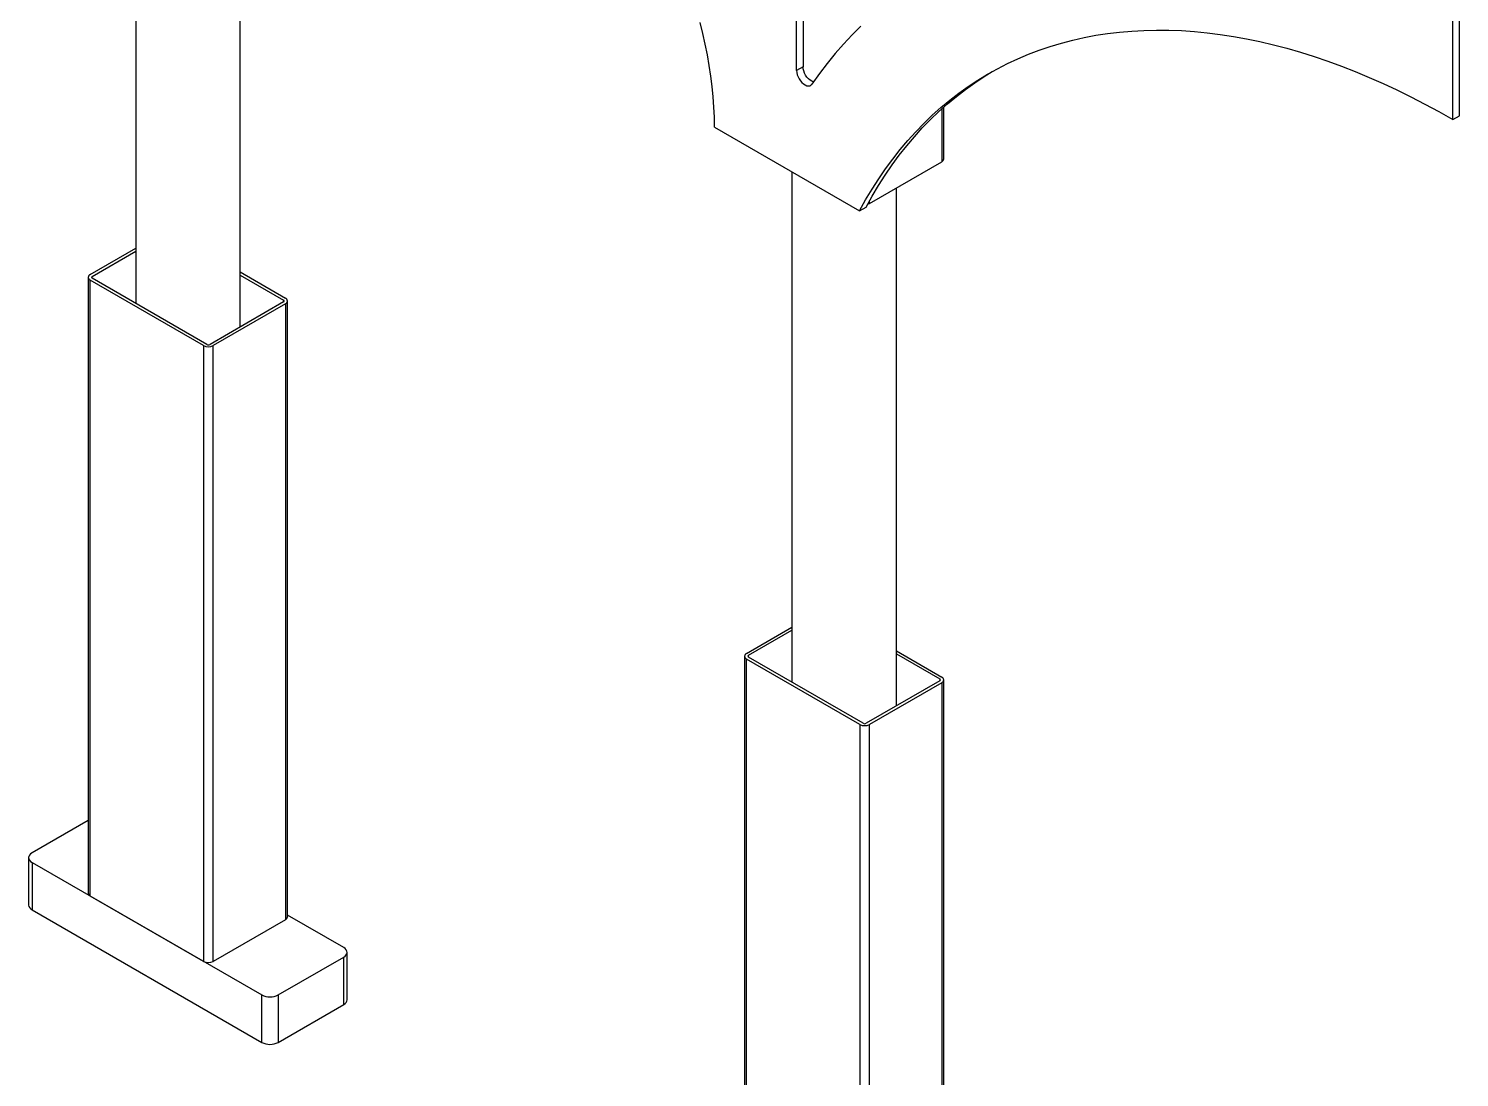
# Model space of a CAD drawing. Header units: millimetres. Extents: x 0 to 17520, y 0 to 12300.
# Drawn here: x 13554 to 14787, y 8284 to 9188 of the extents above; entities that cross this region are included whole.
import ezdxf

# ---------------------------------------------------------------- set-up
doc = ezdxf.new("R2010")
doc.units = ezdxf.units.MM
doc.header["$LTSCALE"] = 30

msp = doc.modelspace()

# ---------------------------------------------------------------- linework, layer by layer
for p, q in [((14215.547, 9152.034), (14215.547, 9518.119)), ((14221.204, 9514.854), (14221.204, 9155.3)), ((13645.874, 9391.355), (13645.874, 8951.401)), ((13735.874, 8930.991), (13735.874, 9377.476)), ((14781.233, 9109.902), (14781.233, 9266.077)), ((14786.89, 9113.168), (14786.89, 9269.342)), ((14221.204, 9155.3), (14215.547, 9152.034)), ((14340.705, 9119.063), (14340.705, 9073.511)), ((14342.462, 9075.96), (14342.462, 9120.639)), ((14144.837, 9103.31), (14269.844, 9031.145)), ((14781.233, 9109.902), (14786.89, 9113.168)), ((14211.559, 9064.792), (14211.559, 8624.838)), ((14278.48, 9037.589), (14340.705, 9073.511)), ((14301.56, 8604.428), (14301.56, 9050.913)), ((14269.844, 9031.145), (14275.501, 9034.41)), ((14278.48, 9037.589), (14278.48, 9039.851)), ((13606.728, 8976.286), (13645.874, 8998.884)), ((13608.425, 8974.653), (13645.874, 8996.271)), ((13735.874, 8978.474), (13775.02, 8955.875)), ((13604.971, 8973.836), (13604.971, 8443.085)), ((13704.309, 8915.055), (13606.728, 8971.387)), ((13606.728, 8440.636), (13606.728, 8971.387)), ((13608.425, 8973.02), (13608.425, 8974.653)), ((13707.137, 8916.035), (13608.425, 8973.02)), ((13735.874, 8975.861), (13773.323, 8954.243)), ((13773.323, 8954.243), (13773.323, 8952.61)), ((13773.323, 8952.61), (13709.966, 8916.035)), ((13775.02, 8950.977), (13712.794, 8915.055)), ((13775.02, 8950.977), (13775.02, 8420.225)), ((13776.777, 8422.675), (13776.777, 8953.426)), ((13704.309, 8915.055), (13704.309, 8384.304)), ((13712.794, 8384.304), (13712.794, 8915.055)), ((14172.414, 8649.722), (14211.56, 8672.321)), ((14174.111, 8648.09), (14211.559, 8669.708)), ((14170.656, 8647.273), (14170.656, 8116.522)), ((14174.111, 8646.457), (14174.111, 8648.09)), ((14272.823, 8589.471), (14174.111, 8646.457)), ((14301.559, 8651.911), (14340.705, 8629.312)), ((14301.559, 8649.298), (14339.008, 8627.679)), ((14269.995, 8588.492), (14172.414, 8644.824)), ((14172.414, 8114.073), (14172.414, 8644.824)), ((14339.008, 8626.047), (14275.651, 8589.471)), ((14340.705, 8624.414), (14278.48, 8588.492)), ((14339.008, 8627.679), (14339.008, 8626.047)), ((14340.705, 8624.414), (14340.705, 8093.662)), ((14342.462, 8096.111), (14342.462, 8626.863)), ((14269.995, 8588.492), (14269.995, 8057.74)), ((14278.48, 8057.74), (14278.48, 8588.492)), ((13604.971, 8505.75), (13556.524, 8477.782)), ((13553.595, 8473.7), (13553.595, 8432.873)), ((13556.524, 8469.618), (13754.514, 8355.321)), ((13556.524, 8469.618), (13556.524, 8428.791)), ((13704.309, 8384.304), (13606.728, 8440.636)), ((13556.524, 8428.791), (13754.514, 8314.494)), ((13825.224, 8396.141), (13776.777, 8424.109)), ((13775.02, 8420.225), (13712.794, 8384.304)), ((13768.656, 8355.321), (13825.224, 8387.977)), ((13825.224, 8347.15), (13825.224, 8387.977)), ((13828.153, 8351.232), (13828.153, 8392.059)), ((13754.514, 8314.494), (13754.514, 8355.321)), ((13768.656, 8355.321), (13768.656, 8314.494)), ((13768.656, 8314.494), (13825.224, 8347.15))]:
    msp.add_line(p, q)
at = {"flags": 128}
for points in [[(14144.837, 9103.31), (14144.71, 9111.838), (14144.331, 9120.502), (14143.7, 9129.291), (14142.817, 9138.196), (14141.684, 9147.204), (14140.302, 9156.307), (14138.672, 9165.492), (14136.797, 9174.749), (14134.679, 9184.067), (14132.32, 9193.434)], [(14270.951, 9190.381), (14263.381, 9182.772), (14256.023, 9174.867), (14248.879, 9166.669), (14241.951, 9158.183), (14235.243, 9149.41), (14228.757, 9140.356)], [(14269.844, 9031.145), (14275.112, 9040.62), (14280.609, 9049.83), (14286.333, 9058.771), (14292.282, 9067.438), (14298.453, 9075.829), (14304.843, 9083.938), (14311.449, 9091.763), (14318.268, 9099.3), (14325.297, 9106.545), (14332.534, 9113.495), (14339.973, 9120.147), (14347.614, 9126.498), (14355.45, 9132.545), (14363.481, 9138.285), (14371.7, 9143.716), (14380.106, 9148.835), (14388.693, 9153.64), (14397.459, 9158.129), (14406.399, 9162.3), (14415.509, 9166.15), (14424.785, 9169.678), (14434.223, 9172.883), (14443.818, 9175.762), (14453.566, 9178.315), (14463.463, 9180.541), (14473.505, 9182.439), (14483.685, 9184.006), (14494.001, 9185.244), (14504.448, 9186.152), (14515.019, 9186.728), (14525.712, 9186.973), (14536.521, 9186.886), (14547.44, 9186.468), (14558.466, 9185.719), (14569.593, 9184.639), (14580.816, 9183.229), (14592.13, 9181.489), (14603.529, 9179.42), (14615.01, 9177.023), (14626.566, 9174.299), (14638.192, 9171.249), (14649.882, 9167.875), (14661.633, 9164.179), (14673.438, 9160.161), (14685.291, 9155.824), (14697.189, 9151.17), (14709.124, 9146.201), (14721.092, 9140.918), (14733.087, 9135.326), (14745.105, 9129.425), (14757.138, 9123.219), (14769.183, 9116.71), (14781.233, 9109.902)], [(14215.547, 9152.034), (14215.691, 9150.316), (14216.115, 9148.501), (14216.803, 9146.665), (14217.727, 9144.88), (14218.849, 9143.22), (14220.124, 9141.752), (14221.5, 9140.535), (14222.921, 9139.62), (14224.331, 9139.042), (14225.67, 9138.825), (14226.886, 9138.978), (14227.929, 9139.496), (14228.757, 9140.356)], [(14230.098, 9142.277), (14229.988, 9142.307), (14228.578, 9142.885), (14227.157, 9143.801), (14225.781, 9145.018), (14224.506, 9146.486), (14223.384, 9148.146), (14222.46, 9149.93), (14221.772, 9151.767), (14221.348, 9153.582), (14221.204, 9155.3)], [(14275.501, 9034.41), (14280.769, 9043.885), (14286.266, 9053.096), (14291.99, 9062.036), (14297.939, 9070.704), (14304.11, 9079.095), (14310.5, 9087.204), (14317.106, 9095.029), (14323.925, 9102.566), (14330.954, 9109.811), (14338.19, 9116.761), (14345.63, 9123.413), (14353.271, 9129.764), (14361.107, 9135.811), (14369.138, 9141.551), (14377.357, 9146.982), (14384.104, 9151.124)], [(14276.862, 9036.924), (14277.571, 9037.158), (14278.48, 9037.589)], [(13556.524, 8477.782), (13555.28, 8476.907), (13554.356, 8475.909), (13553.787, 8474.826), (13553.595, 8473.7), (13553.787, 8472.574), (13554.356, 8471.491), (13555.28, 8470.493), (13556.524, 8469.618)], [(13825.224, 8387.977), (13826.468, 8388.852), (13827.392, 8389.85), (13827.961, 8390.933), (13828.153, 8392.059), (13827.961, 8393.186), (13827.392, 8394.269), (13826.468, 8395.267), (13825.224, 8396.141)]]:
    msp.add_lwpolyline(points, dxfattribs=at)
for centre, radius, start, end in [((14339.46, 9076.26), 3.017, 294.370962, 354.30941), ((13607.658, 8973.836), 2.62, 110.780999, 249.218508), ((13608.735, 8973.836), 0.873, 110.784931, 249.209893), ((13773.013, 8953.426), 0.873, 290.783904, 69.223306), ((13774.09, 8953.426), 2.62, 290.783617, 69.215705), ((13708.552, 8923.243), 9.222, 242.608581, 297.391645), ((13708.552, 8918.764), 3.074, 242.612872, 297.388668), ((14173.343, 8647.273), 2.62, 110.780207, 249.218807), ((14174.421, 8647.273), 0.873, 110.784411, 249.209674), ((14338.698, 8626.863), 0.873, 290.78382, 69.222096), ((14339.776, 8626.863), 2.62, 290.783993, 69.215021), ((14274.237, 8596.68), 9.222, 242.608925, 297.391403), ((14274.237, 8592.201), 3.074, 242.613316, 297.388655), ((13607.973, 8443.384), 3.017, 185.685722, 245.633715), ((13558.599, 8433.372), 5.029, 185.689521, 245.62984), ((13773.775, 8422.974), 3.017, 294.371085, 354.308596), ((13708.552, 8392.491), 9.222, 242.608581, 297.391645), ((13761.585, 8368.968), 15.37, 242.609015, 297.390949), ((13823.149, 8351.731), 5.029, 294.374332, 354.305891), ((13761.585, 8328.141), 15.37, 242.609015, 297.390949)]:
    msp.add_arc(centre, radius, start, end)

doc.saveas('drawing.dxf')
